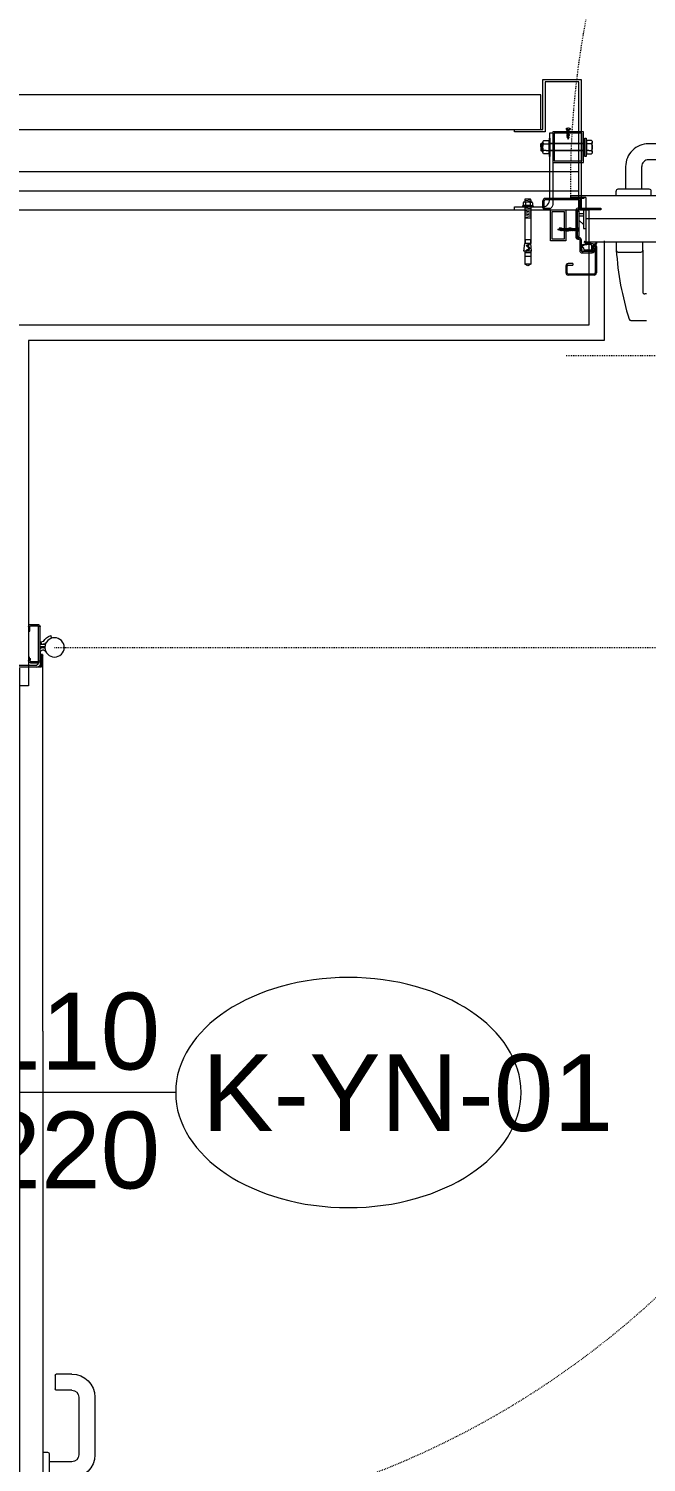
# Model space of a CAD drawing. Extents: x -1439 to 34962, y -872 to 8330.
# Drawn here: x 3402.9 to 3483.3, y 3729.3 to 3916.1 of the extents above; entities that cross this region are included whole.
import ezdxf
from ezdxf.enums import TextEntityAlignment as Align

# ---------------------------------------------------------------- set-up
doc = ezdxf.new("R2010")
doc.units = 0
doc.linetypes.add('DOT2', pattern=[0.125, 0, -0.125])
doc.layers.get('0').update_dxf_attribs({"color": 9, "lineweight": 9})
for name, color, linetype, lineweight in [('00', 9, 'Continuous', 9), ('06D', 9, 'Continuous', 9), ('07', 9, 'Continuous', 9), ('10', 9, 'Continuous', 9), ('10A', 9, 'Continuous', 9), ('14', 9, 'Continuous', 9), ('22', 8, 'Continuous', 9), ('33', 9, 'BATTING', 9)]:
    doc.layers.add(name, color=color, linetype=linetype, lineweight=lineweight)
doc.styles.add('Arial', font='arial.ttf', dxfattribs={"height": 2.5})
doc.linetypes.add('BATTING', pattern='A,0.0001,-0.1,[134,ltypeshp.shx,S=0.1,R=0,X=-0.1,Y=0],-0.2,[134,ltypeshp.shx,S=0.1,R=180,X=0.1,Y=0],-0.1', length=0.4001)

# ---------------------------------------------------------------- blocks, each defined once
blk = doc.blocks.new('p-yng-01')
at = {"ltscale": 2}
for p, q in [((109.51, 12.39), (107.47, 12.39)), ((107.47, 8.93), (107.72, 8.93)), ((107.96, 3.24), (107.96, 8.69)), ((107.96, 3.24), (107.96, 2.19)), ((111.18, 3.49), (108.21, 3.49)), ((111.43, 2.19), (111.43, 3.24)), ((96.69, -7.65), (96.69, -5.6)), ((96.84, -5.45), (98.63, -5.45)), ((98.78, -7.65), (98.78, -5.6)), ((106.87, -3.86), (106.87, -4.46)), ((107.12, -4.7), (111.21, -4.7)), ((108.12, -7.65), (108.12, -4.7)), ((110.22, -7.65), (110.22, -4.7)), ((111.46, -3.86), (111.46, -4.46)), ((99.68, -8.55), (107.22, -8.55)), ((99.68, -10.64), (107.22, -10.64))]:
    blk.add_line(p, q, dxfattribs=at)
at = {"linetype": 'Continuous'}
for p, q in [((114.01, 2.77), (114.01, 6.17)), ((114.19, 2.77), (114.19, 6.17)), ((114.32, 6.48), (117.69, 6.48)), ((117.69, 6.3), (114.32, 6.3)), ((117.82, 6.17), (117.82, 5.3)), ((118, 5.3), (118, 6.17)), ((117.69, 5.17), (117.1, 5.17)), ((117.1, 4.99), (117.1, 5.17)), ((117.1, 4.99), (117.69, 4.99)), ((4.59, -3.61), (4.59, 2.09)), ((52, 2.19), (115.31, 2.19)), ((114.22, 2.53), (113.96, 2.33)), ((114.23, 2.42), (114.02, 2.25)), ((114.25, 3.19), (114.37, 2.79)), ((114.42, 3.24), (114.54, 2.85)), ((114.65, 3.4), (114.44, 3.32)), ((114.45, 3.27), (114.54, 3.27)), ((115.88, 3.59), (114.55, 3.59)), ((114.55, 3.41), (115.88, 3.41)), ((114.55, 3.23), (114.55, 3.23)), ((114.67, 2.76), (114.66, 3.2)), ((115.54, 2.12), (115.17, 2.36)), ((115.35, 2.36), (115.59, 2.2)), ((115.41, -3.61), (115.41, 2.09)), ((115.71, 2.92), (115.64, 3.22)), ((115.88, 2.8), (115.71, 2.91)), ((115.96, 3.31), (115.82, 3.39)), ((115.99, 2.75), (115.92, 2.85)), ((116, 1.85), (116, 3.29)), ((116.18, 1.85), (116.18, 3.29)), ((4.3, 0.93), (4.3, -3.06)), ((115.7, 0.4), (115.41, 0.4)), ((115.7, -2), (115.7, 0.4)), ((116.3, 1.78), (116.33, 1.79)), ((116.32, -1.86), (116.32, 1.45)), ((116.32, 1.45), (116.52, 1.45)), ((116.41, 1.63), (116.38, 1.62)), ((116.52, -1.98), (116.52, 1.56)), ((116.7, -1.95), (116.7, 1.56)), ((115.7, -0.1), (116.32, -0.67)), ((115.7, -1.2), (116.32, -1.2)), ((115.7, -1.5), (116.32, -1.5)), ((116.52, -1.86), (116.32, -1.86)), ((-0.99, -2.3), (-0.99, -3.2)), ((-0.81, -2.3), (-0.81, -3.2)), ((-0.1, -2.18), (-0.69, -2.18)), ((3.7, -3.32), (-0.69, -3.32)), ((3.7, -3.5), (-0.69, -3.5)), ((-0.1, -2), (-0.1, -2.18)), ((1.23, -3.95), (1.3, -3.6)), ((1.3, -3.6), (1.59, -3.67)), ((1.59, -3.67), (1.49, -4.14)), ((1.59, -3.5), (1.59, -4.06)), ((1.89, -3.5), (1.89, -4.13)), ((2.7, -3.56), (2.62, -3.56)), ((4.4, -3.56), (2.7, -3.56)), ((2.9, -3.66), (2.9, -3.76)), ((2.9, -3.66), (4.54, -3.66)), ((3.3, -2.18), (3.3, -1.95)), ((3.59, -2.04), (3.62, -2.03)), ((3.7, -2.19), (3.67, -2.2)), ((3.82, -2.26), (3.82, -3.2)), ((4, -2.26), (4, -3.2)), ((4.1, -3.26), (4, -3.26)), ((4.4, -3.66), (4.4, -3.56)), ((115.41, -2), (115.7, -2)), ((117.4, -3.66), (115.46, -3.66)), ((117.3, -3.56), (115.6, -3.56)), ((115.6, -3.56), (115.6, -3.66)), ((116, -2.26), (116, -3.2)), ((116.18, -2.26), (116.18, -3.2)), ((116.3, -2.19), (116.33, -2.2)), ((116.3, -3.32), (120.69, -3.32)), ((116.3, -3.5), (120.69, -3.5)), ((116.41, -2.04), (116.38, -2.03)), ((116.7, -1.95), (116.7, -1.98)), ((117.4, -3.76), (117.4, -3.66)), ((120.1, -2), (120.1, -2.18)), ((120.1, -2.18), (120.69, -2.18)), ((120.81, -2.3), (120.81, -3.2)), ((120.99, -2.3), (120.99, -3.2)), ((0.79, -5.03), (0.44, -4.92)), ((2.84, -4.45), (2.42, -4.08)), ((52, -3.86), (3, -3.86)), ((52, -3.86), (117.3, -3.86))]:
    blk.add_line(p, q, dxfattribs=at)
for p, q in [((114.9, 3.41), (115.53, 3.41)), ((116.32, 0.57), (116.32, 0.79)), ((116.32, 0.51), (116.32, 0.3)), ((116.41, 0.63), (116.45, 0.63)), ((116.41, 0.45), (116.45, 0.45)), ((116.46, 0.63), (116.54, 0.63)), ((116.55, 0.63), (116.63, 0.63)), ((116.64, 0.63), (116.72, 0.63)), ((116.73, 0.63), (118.88, 0.63)), ((116.73, 0.63), (118.88, 0.63)), ((116.73, 0.63), (116.81, 0.63)), ((116.82, 0.63), (116.9, 0.63)), ((116.91, 0.63), (116.99, 0.63)), ((117, 0.63), (117.08, 0.63)), ((117.09, 0.63), (117.17, 0.63)), ((117.18, 0.63), (117.26, 0.63)), ((117.27, 0.63), (117.35, 0.63)), ((117.36, 0.63), (117.44, 0.63)), ((117.36, 0.63), (117.44, 0.63)), ((117.4, 0.63), (117.44, 0.63)), ((117.4, 0.63), (117.44, 0.63)), ((117.4, 0.45), (117.44, 0.45)), ((117.4, 0.45), (117.44, 0.45)), ((117.45, 0.63), (117.53, 0.63)), ((117.45, 0.63), (117.53, 0.63)), ((117.54, 0.63), (117.62, 0.63)), ((117.54, 0.63), (117.62, 0.63)), ((117.63, 0.63), (117.71, 0.63)), ((117.63, 0.63), (117.71, 0.63)), ((117.72, 0.63), (117.8, 0.63)), ((117.72, 0.63), (117.8, 0.63)), ((117.81, 0.63), (117.89, 0.63)), ((117.81, 0.63), (117.89, 0.63)), ((117.9, 0.63), (117.98, 0.63)), ((117.9, 0.63), (117.98, 0.63)), ((117.99, 0.63), (118.07, 0.63)), ((117.99, 0.63), (118.07, 0.63)), ((118.08, 0.63), (118.16, 0.63)), ((118.08, 0.63), (118.16, 0.63)), ((118.17, 0.63), (118.25, 0.63)), ((118.17, 0.63), (118.25, 0.63)), ((118.26, 0.63), (118.34, 0.63)), ((118.26, 0.63), (118.34, 0.63)), ((118.35, 0.63), (118.43, 0.63)), ((118.35, 0.63), (118.43, 0.63)), ((118.44, 0.63), (118.52, 0.63)), ((118.44, 0.63), (118.52, 0.63)), ((118.53, 0.63), (118.61, 0.63)), ((118.53, 0.63), (118.61, 0.63)), ((118.62, 0.63), (118.7, 0.63)), ((118.62, 0.63), (118.7, 0.63)), ((118.71, 0.63), (118.79, 0.63)), ((118.71, 0.63), (118.79, 0.63))]:
    blk.add_line(p, q)
at = {"ltscale": 15}
for p, q in [((116.32, 0.57), (116.36, 0.57)), ((116.32, 0.51), (116.36, 0.51)), ((116.35, 0.8), (116.41, 0.63)), ((116.35, 0.29), (116.41, 0.45)), ((116.6, 0.38), (116.41, 0.71)), ((116.61, 0.38), (116.42, 0.71)), ((116.44, 0.63), (116.43, 0.66)), ((116.55, 0.45), (116.45, 0.45)), ((116.69, 0.38), (116.5, 0.71)), ((116.7, 0.38), (116.51, 0.71)), ((116.53, 0.63), (116.52, 0.66)), ((116.64, 0.45), (116.57, 0.45)), ((116.78, 0.38), (116.59, 0.71)), ((116.61, 0.38), (116.59, 0.45)), ((116.79, 0.38), (116.6, 0.71)), ((116.62, 0.63), (116.61, 0.66)), ((116.73, 0.45), (116.66, 0.45)), ((116.87, 0.38), (116.68, 0.71)), ((116.7, 0.38), (116.68, 0.45)), ((116.88, 0.38), (116.69, 0.71)), ((116.71, 0.63), (116.7, 0.66)), ((116.82, 0.45), (116.75, 0.45)), ((116.96, 0.38), (116.77, 0.71)), ((116.79, 0.38), (116.77, 0.45)), ((116.97, 0.38), (116.78, 0.71)), ((116.8, 0.63), (116.79, 0.66)), ((116.84, 0.45), (118.88, 0.45)), ((116.84, 0.45), (118.88, 0.45)), ((116.91, 0.45), (116.84, 0.45)), ((117.05, 0.38), (116.86, 0.71)), ((116.88, 0.38), (116.86, 0.45)), ((117.06, 0.38), (116.87, 0.71)), ((116.89, 0.63), (116.88, 0.66)), ((117, 0.45), (116.93, 0.45)), ((117.14, 0.38), (116.95, 0.71)), ((116.97, 0.38), (116.95, 0.45)), ((117.15, 0.38), (116.96, 0.71)), ((116.98, 0.63), (116.97, 0.66)), ((117.09, 0.45), (117.02, 0.45)), ((117.23, 0.38), (117.04, 0.71)), ((117.06, 0.38), (117.04, 0.45)), ((117.24, 0.38), (117.05, 0.71)), ((117.07, 0.63), (117.06, 0.66)), ((117.18, 0.45), (117.11, 0.45)), ((117.32, 0.38), (117.13, 0.71)), ((117.15, 0.38), (117.13, 0.45)), ((117.33, 0.38), (117.14, 0.71)), ((117.16, 0.63), (117.15, 0.66)), ((117.27, 0.45), (117.2, 0.45)), ((117.41, 0.38), (117.22, 0.71)), ((117.41, 0.38), (117.22, 0.71)), ((117.24, 0.38), (117.22, 0.45)), ((117.42, 0.38), (117.23, 0.71)), ((117.42, 0.38), (117.23, 0.71)), ((117.25, 0.63), (117.24, 0.66)), ((117.36, 0.45), (117.29, 0.45)), ((117.5, 0.38), (117.31, 0.71)), ((117.5, 0.38), (117.31, 0.71)), ((117.33, 0.38), (117.31, 0.45)), ((117.51, 0.38), (117.32, 0.71)), ((117.51, 0.38), (117.32, 0.71)), ((117.34, 0.63), (117.33, 0.66)), ((117.45, 0.45), (117.38, 0.45)), ((117.45, 0.45), (117.38, 0.45)), ((117.59, 0.38), (117.4, 0.71)), ((117.59, 0.38), (117.4, 0.71)), ((117.59, 0.38), (117.4, 0.71)), ((117.59, 0.38), (117.4, 0.71)), ((117.42, 0.38), (117.4, 0.45)), ((117.42, 0.38), (117.4, 0.45)), ((117.6, 0.38), (117.41, 0.71)), ((117.6, 0.38), (117.41, 0.71)), ((117.6, 0.38), (117.41, 0.71)), ((117.6, 0.38), (117.41, 0.71)), ((117.43, 0.63), (117.42, 0.66)), ((117.43, 0.63), (117.42, 0.66)), ((117.43, 0.63), (117.42, 0.66)), ((117.43, 0.63), (117.42, 0.66)), ((117.54, 0.45), (117.44, 0.45)), ((117.54, 0.45), (117.44, 0.45)), ((117.54, 0.45), (117.47, 0.45)), ((117.54, 0.45), (117.47, 0.45)), ((117.68, 0.38), (117.49, 0.71)), ((117.68, 0.38), (117.49, 0.71)), ((117.51, 0.38), (117.49, 0.45)), ((117.51, 0.38), (117.49, 0.45)), ((117.69, 0.38), (117.5, 0.71)), ((117.69, 0.38), (117.5, 0.71)), ((117.52, 0.63), (117.51, 0.66)), ((117.52, 0.63), (117.51, 0.66)), ((117.63, 0.45), (117.56, 0.45)), ((117.63, 0.45), (117.56, 0.45)), ((117.77, 0.38), (117.58, 0.71)), ((117.77, 0.38), (117.58, 0.71)), ((117.6, 0.38), (117.58, 0.45)), ((117.6, 0.38), (117.58, 0.45)), ((117.6, 0.38), (117.58, 0.45)), ((117.6, 0.38), (117.58, 0.45)), ((117.78, 0.38), (117.59, 0.71)), ((117.78, 0.38), (117.59, 0.71)), ((117.61, 0.63), (117.6, 0.66)), ((117.61, 0.63), (117.6, 0.66)), ((117.72, 0.45), (117.65, 0.45)), ((117.72, 0.45), (117.65, 0.45)), ((117.86, 0.38), (117.67, 0.71)), ((117.86, 0.38), (117.67, 0.71)), ((117.69, 0.38), (117.67, 0.45)), ((117.69, 0.38), (117.67, 0.45)), ((117.87, 0.38), (117.68, 0.71)), ((117.87, 0.38), (117.68, 0.71)), ((117.7, 0.63), (117.69, 0.66)), ((117.7, 0.63), (117.69, 0.66)), ((117.81, 0.45), (117.74, 0.45)), ((117.81, 0.45), (117.74, 0.45)), ((117.95, 0.38), (117.76, 0.71)), ((117.95, 0.38), (117.76, 0.71)), ((117.78, 0.38), (117.76, 0.45)), ((117.78, 0.38), (117.76, 0.45)), ((117.96, 0.38), (117.77, 0.71)), ((117.96, 0.38), (117.77, 0.71)), ((117.79, 0.63), (117.78, 0.66)), ((117.79, 0.63), (117.78, 0.66)), ((117.9, 0.45), (117.83, 0.45)), ((117.9, 0.45), (117.83, 0.45)), ((118.04, 0.38), (117.85, 0.71)), ((118.04, 0.38), (117.85, 0.71)), ((117.87, 0.38), (117.85, 0.45)), ((117.87, 0.38), (117.85, 0.45)), ((118.05, 0.38), (117.86, 0.71)), ((118.05, 0.38), (117.86, 0.71)), ((117.88, 0.63), (117.87, 0.66)), ((117.88, 0.63), (117.87, 0.66)), ((117.99, 0.45), (117.92, 0.45)), ((117.99, 0.45), (117.92, 0.45)), ((118.13, 0.38), (117.94, 0.71)), ((118.13, 0.38), (117.94, 0.71)), ((117.96, 0.38), (117.94, 0.45)), ((117.96, 0.38), (117.94, 0.45)), ((118.14, 0.38), (117.95, 0.71)), ((118.14, 0.38), (117.95, 0.71)), ((117.97, 0.63), (117.96, 0.66)), ((117.97, 0.63), (117.96, 0.66)), ((118.08, 0.45), (118.01, 0.45)), ((118.08, 0.45), (118.01, 0.45)), ((118.22, 0.38), (118.03, 0.71)), ((118.22, 0.38), (118.03, 0.71)), ((118.05, 0.38), (118.03, 0.45)), ((118.05, 0.38), (118.03, 0.45)), ((118.23, 0.38), (118.04, 0.71)), ((118.23, 0.38), (118.04, 0.71)), ((118.06, 0.63), (118.05, 0.66)), ((118.06, 0.63), (118.05, 0.66)), ((118.17, 0.45), (118.1, 0.45)), ((118.17, 0.45), (118.1, 0.45)), ((118.31, 0.38), (118.12, 0.71)), ((118.31, 0.38), (118.12, 0.71)), ((118.14, 0.38), (118.12, 0.45)), ((118.14, 0.38), (118.12, 0.45)), ((118.32, 0.38), (118.13, 0.71)), ((118.32, 0.38), (118.13, 0.71)), ((118.15, 0.63), (118.14, 0.66)), ((118.15, 0.63), (118.14, 0.66)), ((118.26, 0.45), (118.19, 0.45)), ((118.26, 0.45), (118.19, 0.45)), ((118.4, 0.38), (118.21, 0.71)), ((118.4, 0.38), (118.21, 0.71)), ((118.23, 0.38), (118.21, 0.45)), ((118.23, 0.38), (118.21, 0.45)), ((118.41, 0.38), (118.22, 0.71)), ((118.41, 0.38), (118.22, 0.71)), ((118.24, 0.63), (118.23, 0.66)), ((118.24, 0.63), (118.23, 0.66)), ((118.35, 0.45), (118.28, 0.45)), ((118.35, 0.45), (118.28, 0.45)), ((118.49, 0.38), (118.3, 0.71)), ((118.49, 0.38), (118.3, 0.71)), ((118.32, 0.38), (118.3, 0.45)), ((118.32, 0.38), (118.3, 0.45)), ((118.5, 0.38), (118.31, 0.71)), ((118.5, 0.38), (118.31, 0.71)), ((118.33, 0.63), (118.32, 0.66)), ((118.33, 0.63), (118.32, 0.66)), ((118.44, 0.45), (118.37, 0.45)), ((118.44, 0.45), (118.37, 0.45)), ((118.58, 0.38), (118.39, 0.71)), ((118.58, 0.38), (118.39, 0.71)), ((118.58, 0.38), (118.39, 0.71)), ((118.58, 0.38), (118.39, 0.71)), ((118.41, 0.38), (118.39, 0.45)), ((118.41, 0.38), (118.39, 0.45)), ((118.59, 0.38), (118.4, 0.71)), ((118.59, 0.38), (118.4, 0.71)), ((118.59, 0.38), (118.4, 0.71)), ((118.59, 0.38), (118.4, 0.71)), ((118.42, 0.63), (118.41, 0.66)), ((118.42, 0.63), (118.41, 0.66)), ((118.42, 0.63), (118.41, 0.66)), ((118.42, 0.63), (118.41, 0.66)), ((118.53, 0.45), (118.46, 0.45)), ((118.53, 0.45), (118.46, 0.45)), ((118.53, 0.45), (118.46, 0.45)), ((118.53, 0.45), (118.46, 0.45)), ((118.67, 0.38), (118.48, 0.71)), ((118.67, 0.38), (118.48, 0.71)), ((118.5, 0.38), (118.48, 0.45)), ((118.5, 0.38), (118.48, 0.45)), ((118.68, 0.38), (118.49, 0.71)), ((118.68, 0.38), (118.49, 0.71)), ((118.51, 0.63), (118.5, 0.66)), ((118.51, 0.63), (118.5, 0.66)), ((118.62, 0.45), (118.55, 0.45)), ((118.62, 0.45), (118.55, 0.45)), ((118.76, 0.38), (118.57, 0.71)), ((118.76, 0.38), (118.57, 0.71)), ((118.59, 0.38), (118.57, 0.45)), ((118.59, 0.38), (118.57, 0.45)), ((118.59, 0.38), (118.57, 0.45)), ((118.59, 0.38), (118.57, 0.45)), ((118.77, 0.38), (118.58, 0.71)), ((118.77, 0.38), (118.58, 0.71)), ((118.6, 0.63), (118.59, 0.66)), ((118.6, 0.63), (118.59, 0.66)), ((118.71, 0.45), (118.64, 0.45)), ((118.71, 0.45), (118.64, 0.45)), ((118.85, 0.38), (118.66, 0.71)), ((118.85, 0.38), (118.66, 0.71)), ((118.68, 0.38), (118.66, 0.45)), ((118.68, 0.38), (118.66, 0.45)), ((118.86, 0.38), (118.67, 0.71)), ((118.86, 0.38), (118.67, 0.71)), ((118.69, 0.63), (118.68, 0.66)), ((118.69, 0.63), (118.68, 0.66)), ((118.8, 0.45), (118.73, 0.45)), ((118.8, 0.45), (118.73, 0.45)), ((118.77, 0.38), (118.75, 0.45)), ((118.77, 0.38), (118.75, 0.45)), ((118.89, 0.45), (118.82, 0.45)), ((118.89, 0.45), (118.82, 0.45)), ((118.86, 0.38), (118.84, 0.45)), ((118.86, 0.38), (118.84, 0.45)), ((118.88, 0.63), (118.88, 0.45)), ((118.88, 0.63), (119, 0.6)), ((118.88, 0.63), (118.88, 0.45)), ((118.88, 0.63), (119, 0.6)), ((119, 0.49), (118.88, 0.45)), ((119, 0.49), (118.88, 0.45)), ((119, 0.6), (119.05, 0.54)), ((119, 0.6), (119.05, 0.54)), ((119, 0.49), (119.05, 0.54)), ((119, 0.49), (119.05, 0.54))]:
    blk.add_line(p, q, dxfattribs=at)
at = {"linetype": 'DOT2'}
blk.add_line((2, -5.39), (2, -120.81), dxfattribs=at)
blk.add_lwpolyline([(2, 17), (118, 17)], dxfattribs=at)
for points in [[(118, -2), (118, 2), (120, 2), (120, -2)], [(118.2, -1.8), (118.2, 1.8), (119.8, 1.8), (119.8, -1.8)]]:
    blk.add_lwpolyline(points, close=True)
at = {"ltscale": 0.29}
blk.add_lwpolyline([(4.69, -0.83), (115.31, -0.84)], dxfattribs=at)
at = {"linetype": 'Continuous'}
blk.add_lwpolyline([(120.1, -2), (120.69, -2)], dxfattribs=at)
for centre, radius in [((115.88, 3.22), 0), ((2, -5.39), 1.26)]:
    blk.add_circle(centre, radius, dxfattribs=at)
at = {"ltscale": 2}
for centre, radius, start, end in [((109.51, 12.15), 0.247, 17.6198, 90), ((74.27, 0.95), 37.22, 3.5277, 17.6198), ((107.72, 8.69), 0.247, 0, 90), ((108.21, 3.24), 0.247, 90, 180), ((111.18, 3.24), 0.247, 0, 90), ((96.84, -5.6), 0.15, 90, 180), ((98.63, -5.6), 0.15, 0, 90), ((107.12, -4.46), 0.249, 180, 270), ((111.21, -4.46), 0.249, 270, 0), ((99.68, -7.65), 2.99, 180, 270), ((99.68, -7.65), 0.898, 180, 270), ((107.22, -7.65), 2.99, 270, 0), ((107.22, -7.65), 0.898, 270, 0)]:
    blk.add_arc(centre, radius, start, end, dxfattribs=at)
at = {"linetype": 'Continuous'}
for centre, radius, start, end in [((114.32, 6.17), 0.309, 90, 180), ((114.32, 6.17), 0.13, 90, 180), ((117.69, 6.17), 0.309, 0, 90), ((117.69, 6.17), 0.13, 0, 90), ((117.69, 5.3), 0.309, 270, 0), ((117.69, 5.3), 0.13, 270, 0), ((113.99, 2.29), 0.0479, 127.7999, 307.799), ((114.28, 2.77), 0.274, 180, 17.1381), ((114.28, 2.77), 0.0948, 180, 17.135), ((114.24, 2.51), 0.0288, 75.9835, 127.802), ((114.26, 2.38), 0.0479, 77.0081, 128.1521), ((114.55, 3.28), 0.309, 90, 197.1401), ((114.3, 2.74), 0.216, 255.9716, 351.3211), ((114.91, 5.19), 2.83, 257.0027, 274.7984), ((114.55, 3.28), 0.13, 90, 197.1418), ((114.45, 3.3), 0.0223, 108.7437, 270.5768), ((114.88, 3), 0.405, 158.9385, 186.6378), ((114.53, 2.96), 0.0518, 190.2073, 220.1948), ((114.41, 2.86), 0.108, 8.7152, 40.191), ((114.68, 3.1), 0.183, 133.9397, 165.2815), ((113.72, 2.82), 0.796, 352.0768, 4.0277), ((114.54, 3.25), 0.0235, 319.4517, 89.2708), ((114.71, 2.59), 0.0767, 158.0376, 264.1708), ((114.26, 2.77), 0.403, 338.0363, 358.7061), ((114.71, 3.26), 0.153, 80.0535, 110.8261), ((114.72, 3.2), 0.0575, 78.927, 180.5589), ((114.95, 4.91), 2.41, 264.1712, 278.5473), ((115.17, 5.51), 2.3, 258.9216, 280.7583), ((115.23, 6.23), 2.87, 260.0535, 279.983), ((115.15, 2.33), 0.0383, 57.2978, 94.7896), ((115.08, 4.02), 1.51, 278.3106, 301.2851), ((115.31, 2.09), 0.0998, 0, 90), ((115.36, 2.37), 0.0192, 106.9479, 237.377), ((114.1, 6.49), 4.28, 286.9493, 295.3125), ((115.56, 2.16), 0.0479, 237.3001, 57.3001), ((115.61, 3.22), 0.0358, 12.7963, 100.7526), ((115.73, 2.93), 0.0188, 192.801, 227.5728), ((115.75, 3.27), 0.141, 59.6032, 99.9823), ((115.84, 2.77), 0.0479, 304.2545, 45.9802), ((115.88, 3.29), 0.299, 0, 90), ((115.88, 3.29), 0.12, 0, 90), ((115.91, 3.21), 0.0282, 122.7869, 202.9715), ((115.96, 3.23), 0.0871, 202.9715, 276.2403), ((116.32, 2.57), 0.784, 117.6065, 122.7746), ((115.94, 3.03), 0.0377, 100.8896, 191.8339), ((115.99, 3.04), 0.0905, 191.8362, 245.8024), ((115.94, 2.87), 0.0282, 99.2313, 206.2041), ((115.9, 3.22), 0.157, 280.8852, 300.6987), ((115.9, 2.71), 0.0959, 290.7866, 25.9631), ((115.95, 2.85), 0.049, 76.7573, 99.235), ((115.94, 3.29), 0.0235, 297.6046, 58.1171), ((115.87, 2.86), 0.133, 31.1222, 51.1373), ((115.96, 2.92), 0.0264, 271.0359, 352.6217), ((115.97, 3.12), 0.0312, 296.5742, 79.1214), ((115.97, 2.92), 0.0132, 352.6226, 31.1295), ((116.26, 1.85), 0.259, 180, 296.785), ((116.26, 1.85), 0.0798, 180, 296.7885), ((116.44, 1.56), 0.259, 0, 116.787), ((116.44, 1.56), 0.0798, 0, 116.7916), ((-0.69, -2.3), 0.299, 90, 180), ((-0.69, -3.2), 0.299, 180, 270), ((-0.69, -2.3), 0.12, 90, 180), ((-0.69, -3.2), 0.12, 180, 270), ((2.62, -3.86), 0.599, 143.1286, 207.6333), ((2.62, -3.86), 0.299, 90, 228.3987), ((3, -3.66), 0.0998, 90, 180), ((3.56, -1.97), 0.259, 181.1025, 296.789), ((3.56, -1.97), 0.0798, 183.5852, 296.798), ((3.74, -2.26), 0.259, 0, 116.785), ((3.74, -2.26), 0.0798, 0, 116.7885), ((3.7, -3.2), 0.299, 270, 0), ((3.7, -3.2), 0.12, 270, 0), ((4.1, -3.06), 0.2, 270, 0), ((4.1, -3.06), 0.499, 270, 0), ((4.54, -3.61), 0.0499, 270, 0), ((115.46, -3.61), 0.0499, 180, 270), ((116.26, -2.26), 0.259, 63.215, 180), ((116.3, -3.2), 0.299, 180, 270), ((116.26, -2.26), 0.0798, 63.2115, 180), ((116.3, -3.2), 0.12, 180, 270), ((116.44, -1.97), 0.259, 243.211, 358.8975), ((116.44, -1.97), 0.0798, 243.2084, 356.4148), ((117.3, -3.66), 0.0998, 0, 90), ((120.69, -2.3), 0.299, 0, 90), ((120.69, -2.3), 0.12, 0, 90), ((120.69, -3.2), 0.12, 270, 0), ((120.69, -3.2), 0.299, 270, 0), ((2, -5.39), 1.63, 118.3166, 163.1721), ((1.2, -4.07), 0.297, 318.0259, 347.3911), ((1.39, -4.06), 0.2, 292.0474, 0), ((3, -3.76), 0.0998, 180, 270), ((117.3, -3.76), 0.0998, 270, 0)]:
    blk.add_arc(centre, radius, start, end, dxfattribs=at)
at = {"ltscale": 15}
for centre, radius, start, end in [((116.34, 0.79), 0.015, 29.9136, 180), ((116.34, 0.3), 0.015, 180, 330.0864), ((116.36, 0.54), 0.0291, 270, 90), ((116.41, 0.71), 0.00583, 29.6796, 209.6796), ((116.5, 0.71), 0.00583, 29.6796, 209.6796), ((116.59, 0.71), 0.00583, 29.6796, 209.6796), ((116.6, 0.38), 0.00583, 209.6796, 29.6796), ((116.68, 0.71), 0.00583, 29.6796, 209.6796), ((116.69, 0.38), 0.00583, 209.6796, 29.6796), ((116.77, 0.71), 0.00583, 29.6796, 209.6796), ((116.78, 0.38), 0.00583, 209.6796, 29.6796), ((116.86, 0.71), 0.00583, 29.6796, 209.6796), ((116.87, 0.38), 0.00583, 209.6796, 29.6796), ((116.95, 0.71), 0.00583, 29.6796, 209.6796), ((116.96, 0.38), 0.00583, 209.6796, 29.6796), ((117.04, 0.71), 0.00583, 29.6796, 209.6796), ((117.05, 0.38), 0.00583, 209.6796, 29.6796), ((117.13, 0.71), 0.00583, 29.6796, 209.6796), ((117.14, 0.38), 0.00583, 209.6796, 29.6796), ((117.22, 0.71), 0.00583, 29.6796, 209.6796), ((117.23, 0.38), 0.00583, 209.6796, 29.6796), ((117.31, 0.71), 0.00583, 29.6796, 209.6796), ((117.32, 0.38), 0.00583, 209.6796, 29.6796), ((117.4, 0.71), 0.00583, 29.6796, 209.6796), ((117.4, 0.71), 0.00583, 29.6796, 209.6796), ((117.4, 0.71), 0.00583, 29.6796, 209.6796), ((117.4, 0.71), 0.00583, 29.6796, 209.6796), ((117.41, 0.38), 0.00583, 209.6796, 29.6796), ((117.41, 0.38), 0.00583, 209.6796, 29.6796), ((117.49, 0.71), 0.00583, 29.6796, 209.6796), ((117.49, 0.71), 0.00583, 29.6796, 209.6796), ((117.5, 0.38), 0.00583, 209.6796, 29.6796), ((117.5, 0.38), 0.00583, 209.6796, 29.6796), ((117.58, 0.71), 0.00583, 29.6796, 209.6796), ((117.58, 0.71), 0.00583, 29.6796, 209.6796), ((117.59, 0.38), 0.00583, 209.6796, 29.6796), ((117.59, 0.38), 0.00583, 209.6796, 29.6796), ((117.59, 0.38), 0.00583, 209.6796, 29.6796), ((117.59, 0.38), 0.00583, 209.6796, 29.6796), ((117.67, 0.71), 0.00583, 29.6796, 209.6796), ((117.67, 0.71), 0.00583, 29.6796, 209.6796), ((117.68, 0.38), 0.00583, 209.6796, 29.6796), ((117.68, 0.38), 0.00583, 209.6796, 29.6796), ((117.76, 0.71), 0.00583, 29.6796, 209.6796), ((117.76, 0.71), 0.00583, 29.6796, 209.6796), ((117.77, 0.38), 0.00583, 209.6796, 29.6796), ((117.77, 0.38), 0.00583, 209.6796, 29.6796), ((117.85, 0.71), 0.00583, 29.6796, 209.6796), ((117.85, 0.71), 0.00583, 29.6796, 209.6796), ((117.86, 0.38), 0.00583, 209.6796, 29.6796), ((117.86, 0.38), 0.00583, 209.6796, 29.6796), ((117.94, 0.71), 0.00583, 29.6796, 209.6796), ((117.94, 0.71), 0.00583, 29.6796, 209.6796), ((117.95, 0.38), 0.00583, 209.6796, 29.6796), ((117.95, 0.38), 0.00583, 209.6796, 29.6796), ((118.03, 0.71), 0.00583, 29.6796, 209.6796), ((118.03, 0.71), 0.00583, 29.6796, 209.6796), ((118.04, 0.38), 0.00583, 209.6796, 29.6796), ((118.04, 0.38), 0.00583, 209.6796, 29.6796), ((118.12, 0.71), 0.00583, 29.6796, 209.6796), ((118.12, 0.71), 0.00583, 29.6796, 209.6796), ((118.13, 0.38), 0.00583, 209.6796, 29.6796), ((118.13, 0.38), 0.00583, 209.6796, 29.6796), ((118.21, 0.71), 0.00583, 29.6796, 209.6796), ((118.21, 0.71), 0.00583, 29.6796, 209.6796), ((118.22, 0.38), 0.00583, 209.6796, 29.6796), ((118.22, 0.38), 0.00583, 209.6796, 29.6796), ((118.3, 0.71), 0.00583, 29.6796, 209.6796), ((118.3, 0.71), 0.00583, 29.6796, 209.6796), ((118.31, 0.38), 0.00583, 209.6796, 29.6796), ((118.31, 0.38), 0.00583, 209.6796, 29.6796), ((118.39, 0.71), 0.00583, 29.6796, 209.6796), ((118.39, 0.71), 0.00583, 29.6796, 209.6796), ((118.39, 0.71), 0.00583, 29.6796, 209.6796), ((118.39, 0.71), 0.00583, 29.6796, 209.6796), ((118.4, 0.38), 0.00583, 209.6796, 29.6796), ((118.4, 0.38), 0.00583, 209.6796, 29.6796), ((118.48, 0.71), 0.00583, 29.6796, 209.6796), ((118.48, 0.71), 0.00583, 29.6796, 209.6796), ((118.49, 0.38), 0.00583, 209.6796, 29.6796), ((118.49, 0.38), 0.00583, 209.6796, 29.6796), ((118.49, 0.38), 0.00583, 209.6796, 29.6796), ((118.49, 0.38), 0.00583, 209.6796, 29.6796), ((118.57, 0.71), 0.00583, 29.6796, 209.6796), ((118.57, 0.71), 0.00583, 29.6796, 209.6796), ((118.58, 0.38), 0.00583, 209.6796, 29.6796), ((118.58, 0.38), 0.00583, 209.6796, 29.6796), ((118.58, 0.38), 0.00583, 209.6796, 29.6796), ((118.58, 0.38), 0.00583, 209.6796, 29.6796), ((118.66, 0.71), 0.00583, 29.6796, 209.6796), ((118.66, 0.71), 0.00583, 29.6796, 209.6796), ((118.67, 0.38), 0.00583, 209.6796, 29.6796), ((118.67, 0.38), 0.00583, 209.6796, 29.6796), ((118.76, 0.38), 0.00583, 209.6796, 29.6796), ((118.76, 0.38), 0.00583, 209.6796, 29.6796), ((118.85, 0.38), 0.00583, 209.6796, 29.6796), ((118.85, 0.38), 0.00583, 209.6796, 29.6796), ((119.06, 0.78), 0.235, 217.8975, 265.639), ((119.06, 0.78), 0.235, 217.8975, 265.639), ((119.06, 0.31), 0.235, 94.361, 142.1025), ((119.06, 0.31), 0.235, 94.361, 142.1025)]:
    blk.add_arc(centre, radius, start, end, dxfattribs=at)
at = {"linetype": 'DOT2'}
blk.add_arc((2, -5.39), 115.41, 269.9997, 0.8132, dxfattribs=at)
blk = doc.blocks.new('0_doorno')
blk.add_lwpolyline([(4.5, 0), (12.5, 0)])
blk.add_ellipse((0, 0), major_axis=(-4.5, 0), ratio=0.666667)
at = {"style": 'Arial'}
blk.add_attdef('YUKSEKLIK', text='', height=2, dxfattribs=at).set_placement((5, 5.9), align=Align.TOP_LEFT)
blk.add_attdef('KAPINO', text='', height=1.4, dxfattribs=at).set_placement((-0.019, -0.035), align=Align.MIDDLE)
blk.add_attdef('GENISLIK', text='', height=2, dxfattribs=at).set_placement((5, -1.895), align=Align.BOTTOM_LEFT)
blk = doc.blocks.new('cxvxv')
for p, q in [((-21988.4, 8560.98, 0), (-21988.4, 8560.32, 0)), ((-21988.4, 8560.32, 0), (-21986.64, 8560.32, 0)), ((-21986.86, 8561.07, 0), (-21988.18, 8561.07, 0)), ((-21988.02, 8561.25, 0), (-21987.03, 8561.3, 0)), ((-21988.02, 8561.25, 0), (-21988, 8561.26, 0)), ((-21988, 8561.23, 0), (-21988.02, 8561.25, 0)), ((-21988.02, 8561.13, 0), (-21987.03, 8561.19, 0)), ((-21988.02, 8561.13, 0), (-21988, 8561.14, 0)), ((-21988, 8561.11, 0), (-21988.02, 8561.13, 0)), ((-21988.02, 8560.32, 0), (-21987.02, 8560.32, 0)), ((-21988.02, 8560.28, 0), (-21988.02, 8560.32, 0)), ((-21988.02, 8560.11, 0), (-21988.02, 8555.61, 0)), ((-21988, 8561.3, 0), (-21987.94, 8561.35, 0)), ((-21988, 8561.26, 0), (-21988, 8561.3, 0)), ((-21988, 8561.14, 0), (-21988, 8561.23, 0)), ((-21988, 8561.07, 0), (-21988, 8561.11, 0)), ((-21987.96, 8560.98, 0), (-21987.96, 8560.32, 0)), ((-21987.54, 8561.35, 0), (-21987.94, 8561.35, 0)), ((-21987.7, 8561.05, 0), (-21987.7, 8561.08, 0)), ((-21987.7, 8561.07, 0), (-21987.7, 8561.07, 0)), ((-21987.54, 8561.35, 0), (-21987.1, 8561.35, 0)), ((-21987.03, 8561.3, 0), (-21987.1, 8561.35, 0)), ((-21987.08, 8560.64, 0), (-21987.08, 8560.98, 0)), ((-21987.08, 8560.64, 0), (-21987.08, 8560.32, 0)), ((-21987.06, 8560.32, 0), (-21987.06, 8560.28, 0)), ((-21987.06, 8555.61, 0), (-21987.06, 8560.11, 0)), ((-21987.05, 8561.32, 0), (-21987.03, 8561.3, 0)), ((-21987.03, 8561.3, 0), (-21987.05, 8561.28, 0)), ((-21987.03, 8561.3, 0), (-21987.05, 8561.29, 0)), ((-21987.05, 8561.28, 0), (-21987.05, 8561.2, 0)), ((-21987.05, 8561.2, 0), (-21987.03, 8561.19, 0)), ((-21987.03, 8561.19, 0), (-21987.05, 8561.17, 0)), ((-21987.05, 8561.17, 0), (-21987.05, 8561.08, 0)), ((-21987.05, 8561.08, 0), (-21987.03, 8561.07, 0)), ((-21987.02, 8560.32, 0), (-21987.02, 8560.28, 0)), ((-21987.02, 8555.61, 0), (-21987.02, 8560.11, 0)), ((-21986.64, 8560.32, 0), (-21986.64, 8560.98, 0)), ((-21988.4, 8555.4, 0), (-21986.64, 8555.4, 0)), ((-21988.4, 8554.74, 0), (-21988.4, 8555.4, 0)), ((-21986.86, 8554.65, 0), (-21988.17, 8554.65, 0)), ((-21988.02, 8555.44, 0), (-21988.02, 8555.4, 0)), ((-21988.02, 8555.4, 0), (-21987.02, 8555.4, 0)), ((-21987.96, 8554.74, 0), (-21987.96, 8555.4, 0)), ((-21987.08, 8555.08, 0), (-21987.08, 8555.4, 0)), ((-21987.08, 8555.08, 0), (-21987.08, 8554.74, 0)), ((-21987.06, 8555.4, 0), (-21987.06, 8555.44, 0)), ((-21987.02, 8555.4, 0), (-21987.02, 8555.44, 0)), ((-21986.64, 8555.4, 0), (-21986.64, 8554.74, 0))]:
    blk.add_line(p, q)
at = {"elevation": 0}
for points in [[(-21986.3, 8560.11), (-21988.7, 8560.11), (-21988.7, 8560.28), (-21986.3, 8560.28)], [(-21986.3, 8555.61), (-21988.7, 8555.61), (-21988.7, 8555.44), (-21986.3, 8555.44)]]:
    blk.add_lwpolyline(points, close=True, dxfattribs=at)
for points in [[(-21987.98, 8560.28), (-21987.98, 8560.32)], [(-21987.98, 8560.11), (-21987.98, 8555.61)], [(-21987.98, 8555.44), (-21987.98, 8555.4)]]:
    blk.add_lwpolyline(points, dxfattribs=at)
for centre, radius, start, end in [((-21988.18, 8560.75, 0), 0.315, 45.8497, 134.1503), ((-21987.52, 8559.95, 0), 1.12, 66.8701, 113.1299), ((-21987.52, 8559.95, 0), 1.12, 66.8701, 113.1299), ((-21986.86, 8560.76, 0), 0.313, 45.449, 134.551), ((-21988.18, 8554.97, 0), 0.315, 225.8497, 314.1503), ((-21987.52, 8555.77, 0), 1.12, 246.8701, 293.1299), ((-21987.52, 8555.77, 0), 1.12, 246.8701, 293.1299), ((-21986.86, 8554.96, 0), 0.313, 225.449, 314.551)]:
    blk.add_arc(centre, radius, start, end)
blk = doc.blocks.new('VIDA')
for p, q in [((-18072, 6523.9), (-18071.9, 6524)), ((-18071.9, 6523.8), (-18072, 6523.9)), ((-18071.9, 6524), (-18070.1, 6524.7)), ((-18069.6, 6522.9), (-18071.9, 6523.8)), ((-18069.7, 6524.9), (-18070.6, 6523.2)), ((-18070.6, 6523.2), (-18070.1, 6524.7)), ((-18070.1, 6524.7), (-18069.9, 6525.1)), ((-18069.9, 6525.1), (-18070.1, 6524.1)), ((-18070.1, 6524.1), (-18070, 6524.3)), ((-18070, 6524.3), (-18069.8, 6525.1)), ((-18069.9, 6525.1), (-18069.8, 6525.1)), ((-18069.8, 6525.1), (-18069.7, 6524.9)), ((-18069.7, 6524.9), (-18069.3, 6525)), ((-18069.6, 6522.8), (-18069.1, 6525)), ((-18069.6, 6522.8), (-18069.6, 6522.9)), ((-18069.4, 6522.4), (-18069.6, 6522.8)), ((-18068.9, 6525.3), (-18069.4, 6522.4)), ((-18069.3, 6522.4), (-18069.4, 6522.4)), ((-18069.3, 6522.4), (-18068.9, 6525.3)), ((-18069.3, 6525), (-18069.1, 6525)), ((-18069.1, 6522.8), (-18069.3, 6522.4)), ((-18069.1, 6525), (-18068.9, 6525.3)), ((-18068.7, 6522.8), (-18069.1, 6522.8)), ((-18068.9, 6525.3), (-18068.9, 6525.3)), ((-18068.9, 6525.3), (-18068.7, 6525)), ((-18068.7, 6522.8), (-18068.2, 6525)), ((-18068.7, 6525), (-18068.2, 6525)), ((-18068.5, 6522.4), (-18068.7, 6522.8)), ((-18068, 6525.3), (-18068.5, 6522.4)), ((-18068.4, 6522.4), (-18068.5, 6522.4)), ((-18068.4, 6522.4), (-18067.9, 6525.3)), ((-18068.2, 6522.8), (-18068.4, 6522.4)), ((-18068.2, 6522.8), (-18068.4, 6522.4)), ((-18068.2, 6525), (-18068, 6525.3)), ((-18067.7, 6525), (-18068.2, 6522.8)), ((-18067.7, 6522.8), (-18068.2, 6522.8)), ((-18067.9, 6525.3), (-18068, 6525.3)), ((-18067.9, 6525.3), (-18067.7, 6525)), ((-18067.7, 6522.8), (-18067.2, 6525)), ((-18067.7, 6525), (-18067.2, 6525)), ((-18067.5, 6522.4), (-18067.7, 6522.8)), ((-18067, 6525.3), (-18067.5, 6522.4)), ((-18067.4, 6522.4), (-18067.5, 6522.4)), ((-18067.4, 6522.4), (-18066.9, 6525.3)), ((-18067.2, 6522.8), (-18067.4, 6522.4)), ((-18067.2, 6522.8), (-18067.4, 6522.4)), ((-18067.2, 6525), (-18067, 6525.3)), ((-18066.7, 6525), (-18067.2, 6522.8)), ((-18066.7, 6522.8), (-18067.2, 6522.8)), ((-18066.9, 6525.3), (-18067, 6525.3)), ((-18066.9, 6525.3), (-18066.7, 6525)), ((-18066.3, 6525), (-18066.7, 6525)), ((-18066.7, 6522.8), (-18066.3, 6525)), ((-18066.5, 6522.4), (-18066.7, 6522.8)), ((-18066.1, 6525.3), (-18066.5, 6522.4)), ((-18066.5, 6522.4), (-18066, 6525.3)), ((-18066.3, 6522.8), (-18066.5, 6522.4)), ((-18066.3, 6522.8), (-18066.5, 6522.4)), ((-18066.5, 6522.4), (-18066.5, 6522.4)), ((-18066.3, 6525), (-18066.1, 6525.3)), ((-18065.8, 6525), (-18066.3, 6522.8)), ((-18066.3, 6522.8), (-18065.8, 6522.8)), ((-18066, 6525.3), (-18066.1, 6525.3)), ((-18066, 6525.3), (-18065.8, 6525)), ((-18065.8, 6522.8), (-18065.3, 6525)), ((-18065.8, 6525), (-18065.3, 6525)), ((-18065.6, 6522.4), (-18065.8, 6522.8)), ((-18065.1, 6525.3), (-18065.6, 6522.4)), ((-18065.5, 6522.4), (-18065.6, 6522.4)), ((-18065.5, 6522.4), (-18065, 6525.3)), ((-18065.3, 6522.8), (-18065.5, 6522.4)), ((-18065.3, 6522.8), (-18065.5, 6522.4)), ((-18065.3, 6525), (-18065.1, 6525.3)), ((-18064.8, 6525), (-18065.3, 6522.8)), ((-18064.8, 6522.8), (-18065.3, 6522.8)), ((-18065.1, 6525.3), (-18065, 6525.3)), ((-18065, 6525.3), (-18064.8, 6525)), ((-18064.8, 6525), (-18064.3, 6525)), ((-18064.8, 6522.8), (-18064.3, 6525)), ((-18064.6, 6522.4), (-18064.8, 6522.8)), ((-18064.1, 6525.3), (-18064.6, 6522.4)), ((-18064.5, 6522.4), (-18064.6, 6522.4)), ((-18064.5, 6522.4), (-18064, 6525.3)), ((-18064.3, 6522.8), (-18064.5, 6522.4)), ((-18064.3, 6522.8), (-18064.5, 6522.4)), ((-18064.3, 6525), (-18064.1, 6525.3)), ((-18063.8, 6525), (-18064.3, 6522.8)), ((-18063.8, 6522.8), (-18064.3, 6522.8)), ((-18064, 6525.3), (-18064.1, 6525.3)), ((-18064, 6525.3), (-18063.8, 6525)), ((-18063.8, 6522.8), (-18062, 6525)), ((-18062, 6525), (-18063.8, 6525)), ((-18063.6, 6522.4), (-18063.8, 6522.8)), ((-18063.6, 6522.4), (-18061.7, 6525.3)), ((-18061.8, 6525.3), (-18063.6, 6522.4)), ((-18062, 6522.8), (-18063.6, 6522.4)), ((-18062, 6522.8), (-18063.6, 6522.4)), ((-18063.6, 6522.4), (-18063.6, 6522.4)), ((-18061.5, 6525), (-18063.4, 6522.8)), ((-18063.4, 6522.8), (-18061.5, 6522.8)), ((-18061.7, 6525.3), (-18063.2, 6525.3)), ((-18062.7, 6522.4), (-18061.5, 6522.8)), ((-18062.6, 6522.4), (-18062.1, 6525.3)), ((-18062.4, 6522.8), (-18062.6, 6522.4)), ((-18062.4, 6522.8), (-18062.6, 6522.4)), ((-18062.6, 6522.4), (-18061.3, 6522.4)), ((-18062.4, 6525), (-18062.2, 6525.3)), ((-18061.5, 6525), (-18062.4, 6525)), ((-18061.5, 6522.8), (-18062.4, 6525)), ((-18061.9, 6525), (-18062.4, 6522.8)), ((-18061.9, 6522.8), (-18062.4, 6522.8)), ((-18062.2, 6525.3), (-18062.1, 6525.3)), ((-18062.2, 6525.3), (-18061.3, 6522.4)), ((-18062.1, 6525.3), (-18061.9, 6525)), ((-18062, 6525), (-18061.8, 6525.3)), ((-18061.9, 6525), (-18061.4, 6525)), ((-18061.9, 6522.8), (-18061.4, 6525)), ((-18061.7, 6522.4), (-18061.9, 6522.8)), ((-18061.2, 6525.3), (-18061.7, 6522.4)), ((-18061.7, 6525.3), (-18061.5, 6525)), ((-18061.6, 6522.4), (-18061.7, 6522.4)), ((-18061.6, 6522.4), (-18061.2, 6525.3)), ((-18061.4, 6522.8), (-18061.6, 6522.4)), ((-18061.4, 6522.8), (-18061.6, 6522.4)), ((-18061.4, 6525), (-18061.2, 6525.3)), ((-18061, 6525), (-18061.4, 6522.8)), ((-18060.9, 6522.8), (-18061.4, 6522.8)), ((-18061.2, 6525.3), (-18061, 6525)), ((-18061.2, 6525.3), (-18061.2, 6525.3)), ((-18061, 6525), (-18060.5, 6525)), ((-18060.9, 6522.8), (-18060.5, 6525)), ((-18060.7, 6522.4), (-18060.9, 6522.8)), ((-18060.7, 6522.4), (-18060.2, 6525.3)), ((-18060.3, 6525.3), (-18060.7, 6522.4)), ((-18060.5, 6522.8), (-18060.7, 6522.4)), ((-18060.5, 6522.8), (-18060.7, 6522.4)), ((-18060.7, 6522.4), (-18060.7, 6522.4)), ((-18060.5, 6525), (-18060.3, 6525.3)), ((-18060, 6525), (-18060.5, 6522.8)), ((-18060.5, 6522.8), (-18060, 6522.8)), ((-18060.3, 6525.3), (-18060.2, 6525.3)), ((-18060.2, 6525.3), (-18060, 6525)), ((-18060, 6525), (-18059.5, 6525)), ((-18060, 6522.8), (-18059.5, 6525)), ((-18059.8, 6522.4), (-18060, 6522.8)), ((-18059.3, 6525.3), (-18059.8, 6522.4)), ((-18059.7, 6522.4), (-18059.8, 6522.4)), ((-18059.7, 6522.4), (-18059.2, 6525.3)), ((-18059.5, 6522.8), (-18059.7, 6522.4)), ((-18059.5, 6522.8), (-18059.7, 6522.4)), ((-18059.5, 6525), (-18059.3, 6525.3)), ((-18059.2, 6524), (-18059.5, 6522.8)), ((-18059.5, 6522.8), (-18059.2, 6522.8)), ((-18059.3, 6525.3), (-18059.2, 6525.3)), ((-18058.1, 6526.6), (-18059.2, 6526.6)), ((-18059.2, 6521.2), (-18059.2, 6526.6)), ((-18058.1, 6521.2), (-18059.2, 6521.2))]:
    blk.add_line(p, q)
for points in [[(-18068.7, 6525), (-18069.1, 6522.8)], [(-18057.2, 6524.3), (-18057.5, 6524), (-18057.5, 6523.8), (-18057.2, 6523.5)]]:
    blk.add_lwpolyline(points)
for centre, start, end in [((-18062.4, 6523.6), 7.5095, 35.2427), ((-18062.4, 6524.2), 324.7573, 352.4905)]:
    blk.add_arc(centre, 5.21, start, end)
blk = doc.blocks.new('çelik dübel')
at = {"ltscale": 7}
for p, q in [((-87.2, -2), (-85, 2)), ((-85, -6), (-85, 2)), ((-68, 2), (-85, 2)), ((-75, -6), (-75, 2)), ((-70, -6), (-70, 2)), ((-68, 3), (-58, 2)), ((-68, -7), (-68, 3)), ((-58, -6), (-58, 2)), ((-8.5, 2), (-58, 2)), ((-53, 1.5), (-58, 1.5)), ((-53, -6), (-53, 2)), ((-25, -6), (-25, 2)), ((-25, -6), (-23.9, 2)), ((-23, -6), (-21.9, 2)), ((-21, -6), (-19.9, 2)), ((-19, -6), (-17.9, 2)), ((-17, -6), (-15.9, 2)), ((-85, -6), (-87.2, -2)), ((-68, -6), (-85, -6)), ((-68, -7), (-58, -6)), ((-53, -5.5), (-58, -5.5)), ((-8.5, -6), (-58, -6))]:
    blk.add_line(p, q, dxfattribs=at)
for p, q in [((-15, -6), (-13.9, 2)), ((-13, -6), (-11.9, 2)), ((-11, -6), (-10, 1.1)), ((-10, -9), (-10, 5)), ((-9, 5), (-10, 5)), ((-10, 3), (-10, 5)), ((-9, -9), (-9, 5)), ((-8.5, 2), (-8.5, 3)), ((-8.5, -4), (-8.5, 0)), ((-5, 4), (-7.5, 4)), ((-5, 1), (-7.5, 1)), ((-4, 2), (-4, 3)), ((-1, 2), (-4, 2)), ((-4, -4), (-4, 0)), ((-3, -6), (-1.9, 2)), ((-1, -6), (0, 1.1)), ((0, -5), (0, 1)), ((-10, -7), (-10, -9.1)), ((-9, -9), (-10, -9)), ((-8.5, -6), (-8.5, -7)), ((-5, -5), (-7.5, -5)), ((-5, -8), (-7.5, -8)), ((-4, -6), (-4, -7)), ((-1, -6), (-4, -6))]:
    blk.add_line(p, q)
for points in [[(-68, 0.6), (-67.4, 0.4), (-67, 0.1), (-66.6, -0.3), (-66.2, -0.8), (-65.9, -1.3), (-65.7, -1.9), (-65.4, -2.3), (-65.2, -2.8), (-65, -3.1), (-64.8, -3.3), (-64.6, -3.5), (-64.4, -3.6), (-64.2, -3.5), (-63.9, -3.5), (-63.7, -3.3), (-63.5, -3.1), (-63.2, -2.9), (-62.9, -2.6), (-62.7, -2.3), (-62.4, -2), (-62.1, -1.7), (-61.9, -1.4), (-61.6, -1.1), (-61.4, -0.9), (-61.2, -0.7), (-61, -0.6), (-60.8, -0.5), (-60.6, -0.5), (-60.4, -0.5), (-60.3, -0.7), (-60.1, -0.9), (-59.9, -1.1), (-59.8, -1.5), (-59.6, -1.9), (-59.4, -2.3), (-59.2, -2.7), (-58.9, -3), (-58.7, -3.3), (-58.4, -3.5), (-58, -3.5)], [(-68, -0.5), (-68, -0.5), (-67.9, -0.5), (-67.9, -0.5), (-67.8, -0.5), (-67.8, -0.6), (-67.7, -0.6), (-67.7, -0.6), (-67.6, -0.7), (-67.6, -0.7), (-67.6, -0.8), (-67.5, -0.8), (-67.5, -0.8), (-67.5, -0.9), (-67.4, -0.9), (-67.4, -0.9), (-67.3, -1), (-67.3, -1), (-67.3, -1.1), (-67.2, -1.1), (-67.2, -1.2), (-67.2, -1.2), (-67.1, -1.3), (-67.1, -1.3), (-67.1, -1.4), (-67, -1.4), (-67, -1.5), (-67, -1.5), (-66.9, -1.6), (-66.9, -1.6), (-66.9, -1.7), (-66.9, -1.7), (-66.8, -1.8), (-66.8, -1.9), (-66.8, -1.9), (-66.7, -2), (-66.7, -2), (-66.7, -2.1), (-66.6, -2.2), (-66.6, -2.2), (-66.6, -2.3), (-66.6, -2.3), (-66.5, -2.4), (-66.5, -2.5), (-66.5, -2.5), (-66.4, -2.6), (-66.4, -2.7), (-66.4, -2.7), (-66.3, -2.8), (-66.3, -2.8), (-66.3, -2.9), (-66.3, -3), (-66.2, -3), (-66.2, -3.1), (-66.2, -3.1), (-66.1, -3.2), (-66.1, -3.2), (-66.1, -3.3), (-66, -3.4), (-66, -3.4), (-66, -3.5), (-65.9, -3.5), (-65.9, -3.6), (-65.9, -3.6), (-65.8, -3.7), (-65.8, -3.7), (-65.7, -3.8), (-65.7, -3.8), (-65.7, -3.9), (-65.6, -3.9), (-65.6, -4), (-65.5, -4), (-65.5, -4.1), (-65.4, -4.1), (-65.4, -4.1), (-65.3, -4.2), (-65.3, -4.2), (-65.2, -4.3), (-65.2, -4.3), (-65.1, -4.3), (-65, -4.4), (-65, -4.4), (-64.9, -4.4), (-64.9, -4.4), (-64.8, -4.5), (-64.7, -4.5), (-64.7, -4.5), (-64.6, -4.5), (-64.5, -4.5), (-64.5, -4.5), (-64.4, -4.5), (-64.3, -4.5), (-64.3, -4.5), (-64.2, -4.5), (-64.1, -4.5), (-64.1, -4.5), (-64, -4.5), (-64, -4.5), (-63.9, -4.5), (-63.8, -4.5), (-63.8, -4.5), (-63.7, -4.4), (-63.7, -4.4), (-63.6, -4.4), (-63.6, -4.4), (-63.5, -4.4), (-63.4, -4.3), (-63.4, -4.3), (-63.3, -4.3), (-63.3, -4.3), (-63.3, -4.2), (-63.2, -4.2), (-63.2, -4.2), (-63.1, -4.1), (-63.1, -4.1), (-63, -4.1), (-63, -4), (-62.9, -4), (-62.9, -4), (-62.9, -3.9), (-62.8, -3.9), (-62.8, -3.9), (-62.7, -3.8), (-62.7, -3.8), (-62.7, -3.8), (-62.6, -3.7), (-62.6, -3.7), (-62.5, -3.6), (-62.5, -3.6), (-62.5, -3.6), (-62.4, -3.5), (-62.4, -3.5), (-62.4, -3.5), (-62.3, -3.4), (-62.3, -3.4), (-62.2, -3.3), (-62.2, -3.3), (-62.2, -3.3), (-62.1, -3.2), (-62.1, -3.2), (-62.1, -3.1), (-62, -3.1), (-62, -3.1), (-62, -3), (-61.9, -3), (-61.9, -2.9), (-61.9, -2.9), (-61.8, -2.9), (-61.8, -2.8), (-61.7, -2.8), (-61.7, -2.7), (-61.7, -2.7), (-61.6, -2.6), (-61.6, -2.6), (-61.6, -2.6), (-61.5, -2.5), (-61.5, -2.5), (-61.5, -2.5), (-61.4, -2.4), (-61.4, -2.4), (-61.4, -2.3), (-61.3, -2.3), (-61.3, -2.3), (-61.3, -2.2), (-61.3, -2.2), (-61.2, -2.2), (-61.2, -2.1), (-61.2, -2.1), (-61.1, -2), (-61.1, -2), (-61.1, -2), (-61, -1.9), (-61, -1.9), (-61, -1.9), (-61, -1.9), (-60.9, -1.8), (-60.9, -1.8), (-60.9, -1.8), (-60.9, -1.8), (-60.9, -1.8), (-60.9, -1.7), (-60.8, -1.7), (-60.8, -1.7), (-60.8, -1.7), (-60.8, -1.7), (-60.8, -1.7), (-60.8, -1.8), (-60.7, -1.8), (-60.7, -1.8), (-60.7, -1.8), (-60.7, -1.9), (-60.7, -1.9), (-60.7, -1.9), (-60.6, -2), (-60.6, -2), (-60.6, -2.1), (-60.6, -2.1), (-60.6, -2.1), (-60.5, -2.2), (-60.5, -2.2), (-60.5, -2.3), (-60.5, -2.3), (-60.4, -2.4), (-60.4, -2.5), (-60.4, -2.5), (-60.4, -2.6), (-60.3, -2.6), (-60.3, -2.7), (-60.3, -2.7), (-60.3, -2.8), (-60.2, -2.8), (-60.2, -2.9), (-60.2, -3), (-60.1, -3), (-60.1, -3.1), (-60.1, -3.1), (-60, -3.2), (-60, -3.2), (-59.9, -3.3), (-59.9, -3.4), (-59.9, -3.4), (-59.8, -3.5), (-59.8, -3.5), (-59.7, -3.6), (-59.7, -3.6), (-59.6, -3.7), (-59.6, -3.8), (-59.5, -3.8), (-59.5, -3.9), (-59.4, -3.9), (-59.3, -4), (-59.3, -4), (-59.2, -4.1), (-59.1, -4.2), (-59, -4.2), (-58.9, -4.3), (-58.8, -4.3), (-58.6, -4.4), (-58.4, -4.4), (-58.2, -4.5), (-58, -4.5)]]:
    blk.add_lwpolyline(points)
for centre, start, end in [((-7.5, 3), 90, 180), ((-7.5, 2), 180, 270), ((-7.5, 0), 90, 180), ((-5, 3), 0, 90), ((-5, 2), 270, 0), ((-5, 0), 0, 90), ((-1, 1), 0, 90), ((-7.5, -4), 180, 270), ((-7.5, -6), 90, 180), ((-7.5, -7), 180, 270), ((-5, -4), 270, 0), ((-5, -6), 0, 90), ((-5, -7), 270, 0), ((-1, -5), 270, 0)]:
    blk.add_arc(centre, 1, start, end)
blk = doc.blocks.new('kjdol')
at = {"ltscale": 10, "elevation": -278.89}
blk.add_lwpolyline([(77394.12, 60089.89), (77403.28, 60089.89, 0.460237), (77404.18, 60090.79), (77404.18, 60094.89), (77403.78, 60094.89), (77403.78, 60091.29, -0.414214), (77402.78, 60090.29), (77394.12, 60090.29)], format="xyb", close=True, dxfattribs=at)
at = {"elevation": -249.79}
for points in [[(77397.97, 60089.9), (77397.97, 60085.9), (77393.97, 60085.9), (77393.97, 60089.9)], [(77397.77, 60089.7), (77397.77, 60086.1), (77394.17, 60086.1), (77394.17, 60089.7)]]:
    blk.add_lwpolyline(points, close=True, dxfattribs=at)
at = {"extrusion": (0, 0, -1), "xscale": 0.1000000000058208, "yscale": 0.1000000000058208, "zscale": -0.0999999999999091}
blk.add_blockref('çelik dübel', (-77402.74, 60093.36, 459.25), dxfattribs=at)
blk.add_blockref('cxvxv', (99383.5, 51530.11, -249.79))
at = {"xscale": 0.1000000000058208, "yscale": 0.1000000000058208, "zscale": 0.1000000000058208, "rotation": 180}
blk.add_blockref('VIDA', (75587.75, 60740.29, -249.79), dxfattribs=at)

msp = doc.modelspace()

# ---------------------------------------------------------------- linework, layer by layer
at = {"layer": '00'}
msp.add_lwpolyline([(3400.84, 3892.5), (3475.84, 3892.5), (3475.84, 3877.5), (3400.84, 3877.5), (3400.84, 3832.5), (3385.84, 3832.5), (3385.84, 3852.5), (3400.84, 3852.5)], close=True, dxfattribs=at)
at = {"layer": '06D'}
msp.add_lwpolyline([(2795.84, 3405), (2795.84, 3897.5), (3474.54, 3897.5)], dxfattribs=at)
at = {"layer": '10A'}
for points in [[(3466.14, 3902.7), (3466.14, 3903), (3469.84, 3903), (3469.84, 3909.5), (3474.84, 3909.5), (3474.84, 3892.75), (3477.39, 3892.75), (3477.39, 3892.5), (3474.54, 3892.5), (3474.54, 3909.2), (3470.14, 3909.2), (3470.14, 3902.7), (3466.14, 3902.7)], [(3469.6, 3907.5), (2794.09, 3907.5), (2794.09, 3903), (3469.6, 3903), (3469.6, 3907.5)]]:
    msp.add_lwpolyline(points, dxfattribs=at)
at = {"layer": '14'}
msp.add_lwpolyline([(3477.84, 3888.5), (3477.84, 3875.5), (3402.84, 3875.5), (3402.84, 3830.5), (3383.84, 3830.5), (3383.84, 3850.5), (3242.84, 3850.5)], dxfattribs=at)
at = {"layer": '33', "ltscale": 0.2}
msp.add_lwpolyline([(2798.34, 3405), (2798.34, 3895), (3474.54, 3895)], dxfattribs=at)

# ---------------------------------------------------------------- block references
at = {"layer": '07', "rotation": 180}
msp.add_blockref('p-yng-01', (3590.84, 3890.5), dxfattribs=at)
at = {"layer": '07', "xscale": -1, "rotation": 90}
msp.add_blockref('p-yng-01', (3400.84, 3837.5), dxfattribs=at)
at = {"layer": '10', "xscale": -1, "rotation": 90}
msp.add_blockref('kjdol', (63561.04, 81296.67, 249.79), dxfattribs=at)
at = {"layer": '22'}
ref = msp.add_blockref('0_doorno', (3444.51, 3777.5), dxfattribs=dict(at, xscale=-5, yscale=5, zscale=5))
ref.add_attrib('KAPINO', 'K-YN-01', dxfattribs={"layer": '0', "height": 10, "style": 'Arial'}).set_placement((3452.22, 3777.5), align=Align.MIDDLE)
ref.add_attrib('GENISLIK', '110', dxfattribs={"layer": '0', "height": 10, "style": 'Arial'}).set_placement((3396.69, 3777.5), align=Align.BOTTOM_LEFT)
ref.add_attrib('YUKSEKLIK', '220', dxfattribs={"layer": '0', "height": 10, "style": 'Arial'}).set_placement((3396.69, 3775), align=Align.TOP_LEFT)

doc.saveas('drawing.dxf')
